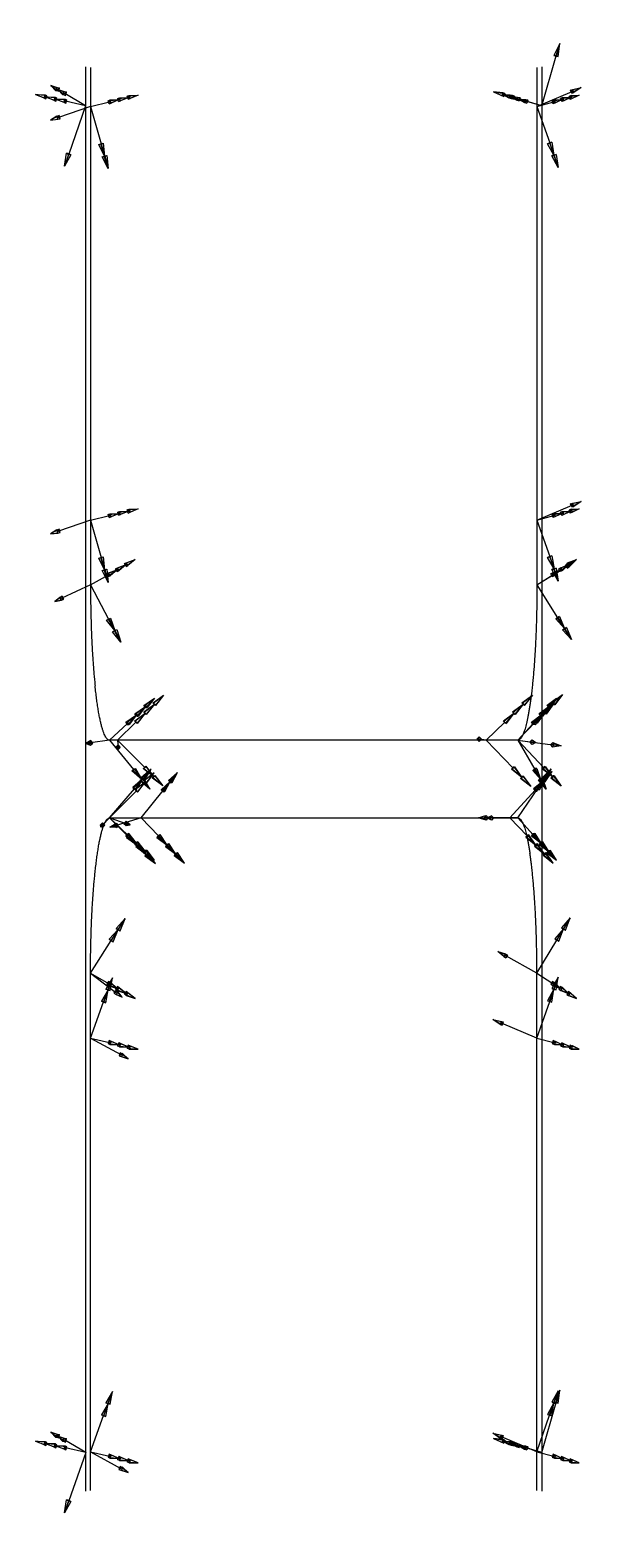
# Model space of a CAD drawing. Header units: millimetres. Extents: x -10232 to 13, y -117 to 117.
# Drawn here: x -10232.4 to -10142.8, y -113.4 to 115.8 of the extents above.
import ezdxf

# ---------------------------------------------------------------- set-up
doc = ezdxf.new("R2010")
doc.units = ezdxf.units.MM
for name, color, linetype in [('AutoDetect_10_21', 1, 'Continuous'), ('AutoDetect_10_24', 1, 'Continuous'), ('AutoDetect_10_31', 1, 'Continuous'), ('AutoDetect_11_25', 1, 'Continuous'), ('AutoDetect_12_32', 1, 'Continuous'), ('AutoDetect_9_18', 1, 'Continuous'), ('AutoDetect_9_28', 1, 'Continuous'), ('AutoDetect_9_35', 1, 'Continuous')]:
    doc.layers.add(name, color=color, linetype=linetype)

# ---------------------------------------------------------------- blocks, each defined once
blk = doc.blocks.new('Kontrollpunkt')
at = {"color": 0}
for q in [(0, 6), (8, 0), (0, 0, 4)]:
    blk.add_line((0, 0), q, dxfattribs=at)
for points in [[(0.25, 8, -0.25), (-0.25, 8, -0.25), (-0.25, 8, 0.25), (0, 10, 0), (-0.25, 8, -0.25), (0.25, 8, 0.25), (0, 10, 0), (0.25, 8, -0.25), (0.25, 8, 0.25), (-0.25, 8, 0.25)], [(0.25, 6, -0.25), (-0.25, 6, -0.25), (-0.25, 6, 0.25), (0, 8, 0), (-0.25, 6, -0.25), (0.25, 6, 0.25), (0, 8, 0), (0.25, 6, -0.25), (0.25, 6, 0.25), (-0.25, 6, 0.25)], [(0.25, 0.25, 4), (-0.25, 0.25, 4), (-0.25, -0.25, 4), (0, 0, 6), (-0.25, 0.25, 4), (0.25, -0.25, 4), (0, 0, 6), (0.25, 0.25, 4), (0.25, -0.25, 4), (-0.25, -0.25, 4)], [(0.25, 0.25, 6), (-0.25, 0.25, 6), (-0.25, -0.25, 6), (0, 0, 8), (-0.25, 0.25, 6), (0.25, -0.25, 6), (0, 0, 8), (0.25, 0.25, 6), (0.25, -0.25, 6), (-0.25, -0.25, 6)], [(0.25, 0.25, 8), (-0.25, 0.25, 8), (-0.25, -0.25, 8), (0, 0, 10), (-0.25, 0.25, 8), (0.25, -0.25, 8), (0, 0, 10), (0.25, 0.25, 8), (0.25, -0.25, 8), (-0.25, -0.25, 8)], [(8, 0.25, -0.25), (8, 0.25, 0.25), (8, -0.25, 0.25), (10, 0, 0), (8, 0.25, 0.25), (8, -0.25, -0.25), (10, 0, 0), (8, 0.25, -0.25), (8, -0.25, -0.25), (8, -0.25, 0.25)]]:
    blk.add_polyline3d(points, dxfattribs=at)

msp = doc.modelspace()

# ---------------------------------------------------------------- linework, layer by layer
at = {"layer": 'AutoDetect_10_21', "color": 1}
msp.add_line((-10220.01, -6, -407), (-10156.9, -6, 107), dxfattribs=at)
for points, weights in [([(-10222.25, -14.4, -425.24), (-10221.37, -6, -418.05), (-10220.01, -6, -407)], [0.854840519105, 0.839824021081, 1]), ([(-10156.9, -6, 107), (-10155.84, -6, 115.61), (-10155.03, -11.47, 122.26)], [1, 0.933394590947, 0.983348647737])]:
    msp.add_rational_spline(points, weights, degree=2, dxfattribs=at)
at = {"layer": 'AutoDetect_10_24', "color": 1}
msp.add_line((-10153.95, -109.9, 131), (-10153.95, -30, 131), dxfattribs=at)
msp.add_rational_spline([(-10153.95, -30, 131), (-10153.95, -20.06, 131), (-10154.82, -13.03, 123.97), (-10154.92, -12.21, 123.15), (-10155.03, -11.47, 122.26)], [1, 0.923879532511, 1, 0.990484941564, 0.983348647737], degree=2, knots=[-3.1415927, -3.1415927, -3.1415927, -2.3561945, -2.3561945, -2.2580197, -2.2580197, -2.2580197], dxfattribs=at)
at = {"layer": 'AutoDetect_10_31', "color": 1}
msp.add_line((-10222.96, -109.9, -431), (-10222.96, -30, -431), dxfattribs=at)
msp.add_rational_spline([(-10222.96, -30, -431), (-10222.96, -21.13, -431), (-10222.25, -14.4, -425.24)], [1, 0.867282760325, 0.854840519105], degree=2, dxfattribs=at)
at = {"layer": 'AutoDetect_11_25', "color": 1}
msp.add_line((-10223.71, 110, -437.1), (-10223.71, -110, -437.1), dxfattribs=at)
at = {"layer": 'AutoDetect_12_32', "color": 1}
msp.add_line((-10153.19, 110, 137.1), (-10153.19, -110, 137.1), dxfattribs=at)
at = {"layer": 'AutoDetect_9_18', "color": 1}
msp.add_line((-10156.9, 6, 107), (-10220.01, 6, -407), dxfattribs=at)
for points, weights in [([(-10220.01, 6, -407), (-10221.37, 6, -418.05), (-10222.25, 14.4, -425.24)], [1, 0.839824021081, 0.854840519105]), ([(-10155.03, 11.47, 122.26), (-10155.84, 6, 115.61), (-10156.9, 6, 107)], [0.983348647737, 0.933394590947, 1])]:
    msp.add_rational_spline(points, weights, degree=2, dxfattribs=at)
at = {"layer": 'AutoDetect_9_28', "color": 1}
msp.add_line((-10153.95, 109.9, 131), (-10153.95, 30, 131), dxfattribs=at)
msp.add_rational_spline([(-10153.95, 30, 131), (-10153.95, 20.06, 131), (-10154.82, 13.03, 123.97), (-10154.92, 12.21, 123.15), (-10155.03, 11.47, 122.26)], [1, 0.923879532511, 1, 0.990484941564, 0.983348647737], degree=2, knots=[-0.8835729, -0.8835729, -0.8835729, -0.0981748, -0.0981748, 0, 0, 0], dxfattribs=at)
at = {"layer": 'AutoDetect_9_35', "color": 1}
msp.add_line((-10222.96, 109.9, -431), (-10222.96, 30, -431), dxfattribs=at)
msp.add_rational_spline([(-10222.96, 30, -431), (-10222.96, 21.13, -431), (-10222.25, 14.4, -425.24)], [1, 0.867282760325, 0.854840519105], degree=2, dxfattribs=at)

# ---------------------------------------------------------------- block references
at = {"layer": 'AutoDetect_10_21', "color": 1, "extrusion": (0.709787, -0.704416, 0.000638213), "rotation": 258.8487649654072}
msp.add_blockref('Kontrollpunkt', (-7203.4, -402.37, -7250.06), dxfattribs=at)
at = {"layer": 'AutoDetect_10_21', "color": 1, "extrusion": (0.693671, -0.650895, 0.308474), "rotation": 278.2258697123279}
msp.add_blockref('Kontrollpunkt', (-6997.57, 1910.57, -7210.97), dxfattribs=at)
at = {"layer": 'AutoDetect_10_21', "color": 1, "extrusion": (0.670004, -0.696364, -0.257239)}
for p, rotation in [((-7365.34, -2175.73, -6745.52), 243.497948377902), ((-7324.25, -1716.81, -6826.77), 255.031496343549)]:
    msp.add_blockref('Kontrollpunkt', p, dxfattribs=dict(at, rotation=rotation))
at = {"layer": 'AutoDetect_10_21', "color": 1, "extrusion": (0.598411, -0.650895, -0.467161), "rotation": 243.0633698887552}
msp.add_blockref('Kontrollpunkt', (-7481.2, -3114.7, -6124.09), dxfattribs=at)
at = {"layer": 'AutoDetect_10_24', "color": 1, "extrusion": (0.609935, -0.390731, -0.689426), "rotation": 267.6798008777249}
msp.add_blockref('Kontrollpunkt', (-5502.49, -5788.56, -6271.84), dxfattribs=at)
at = {"layer": 'AutoDetect_10_24', "color": 1, "extrusion": (0.652542, -0.173648, -0.737587), "rotation": 275.8194306992191}
for p in [(-2649.85, -7141.5, -6715.56), (-2711.6, -7129.38, -6704.47)]:
    msp.add_blockref('Kontrollpunkt', p, dxfattribs=at)
at = {"layer": 'AutoDetect_10_31', "color": 1, "extrusion": (0.689426, -0.390731, 0.609935), "rotation": 265.4791685000862}
msp.add_blockref('Kontrollpunkt', (-5066.69, 5074.12, -7299.14), dxfattribs=at)
at = {"layer": 'AutoDetect_10_31', "color": 1, "extrusion": (0.737587, -0.173648, 0.652542), "rotation": 259.7535847159709}
for p in [(-2381.65, 6160.82, -7814.62), (-2443.85, 6151.26, -7803.53)]:
    msp.add_blockref('Kontrollpunkt', p, dxfattribs=at)
at = {"layer": 'AutoDetect_11_25', "color": 1, "extrusion": (-0.776048, 0.173648, -0.606297), "rotation": 10.89632874281041}
for p in [(2130.96, 5715.19, 8217.16), (2333.94, 5687.65, 8181.04)]:
    msp.add_blockref('Kontrollpunkt', p, dxfattribs=at)
at = {"layer": 'AutoDetect_12_32', "color": 1, "extrusion": (-0.606297, 0.173648, 0.776048), "rotation": 180}
for p in [(2695.57, -7510.56, 6280.3), (2895.53, -7466.12, 6244.18)]:
    msp.add_blockref('Kontrollpunkt', p, dxfattribs=at)
at = {"layer": 'AutoDetect_9_18', "color": 1, "extrusion": (0.693671, 0.650895, 0.308474), "rotation": 77.66276334161914}
msp.add_blockref('Kontrollpunkt', (6997.57, 1910.57, -7210.97), dxfattribs=at)
at = {"layer": 'AutoDetect_9_18', "color": 1, "extrusion": (0.712339, 0.696364, 0.087467)}
for p, rotation in [((7147.67, 243.22, -7309.79), 95.97591426845123), ((7107.81, 702.25, -7228.56), 83.64617852491018)]:
    msp.add_blockref('Kontrollpunkt', p, dxfattribs=dict(at, rotation=rotation))
at = {"layer": 'AutoDetect_9_18', "color": 1, "extrusion": (0.598411, 0.650895, -0.467161), "rotation": 123.6175697402363}
msp.add_blockref('Kontrollpunkt', (7481.2, -3114.7, -6124.09), dxfattribs=at)
at = {"layer": 'AutoDetect_9_18', "color": 1, "extrusion": (0.688539, 0.704416, -0.172373), "rotation": 102.9540154751422}
msp.add_blockref('Kontrollpunkt', (7267.6, -1117.66, -7007.64), dxfattribs=at)
at = {"layer": 'AutoDetect_9_28', "color": 1, "extrusion": (0.652542, 0.173648, -0.737587), "rotation": 84.01390840857279}
for p in [(2711.6, -7129.38, -6704.47), (2649.85, -7141.5, -6715.56)]:
    msp.add_blockref('Kontrollpunkt', p, dxfattribs=at)
at = {"layer": 'AutoDetect_9_28', "color": 1, "extrusion": (0.609935, 0.390731, -0.689426), "rotation": 90.55448467637893}
msp.add_blockref('Kontrollpunkt', (5502.49, -5788.56, -6271.84), dxfattribs=at)
at = {"layer": 'AutoDetect_9_35', "color": 1, "extrusion": (0.737587, 0.173648, 0.652542), "rotation": 93.79625248514641}
for p in [(2443.85, 6151.26, -7803.53), (2381.65, 6160.82, -7814.62)]:
    msp.add_blockref('Kontrollpunkt', p, dxfattribs=at)
at = {"layer": 'AutoDetect_9_35', "color": 1, "extrusion": (0.689426, 0.390731, 0.609935), "rotation": 87.18960114525538}
msp.add_blockref('Kontrollpunkt', (5066.69, 5074.12, -7299.14), dxfattribs=at)

doc.saveas('drawing.dxf')
